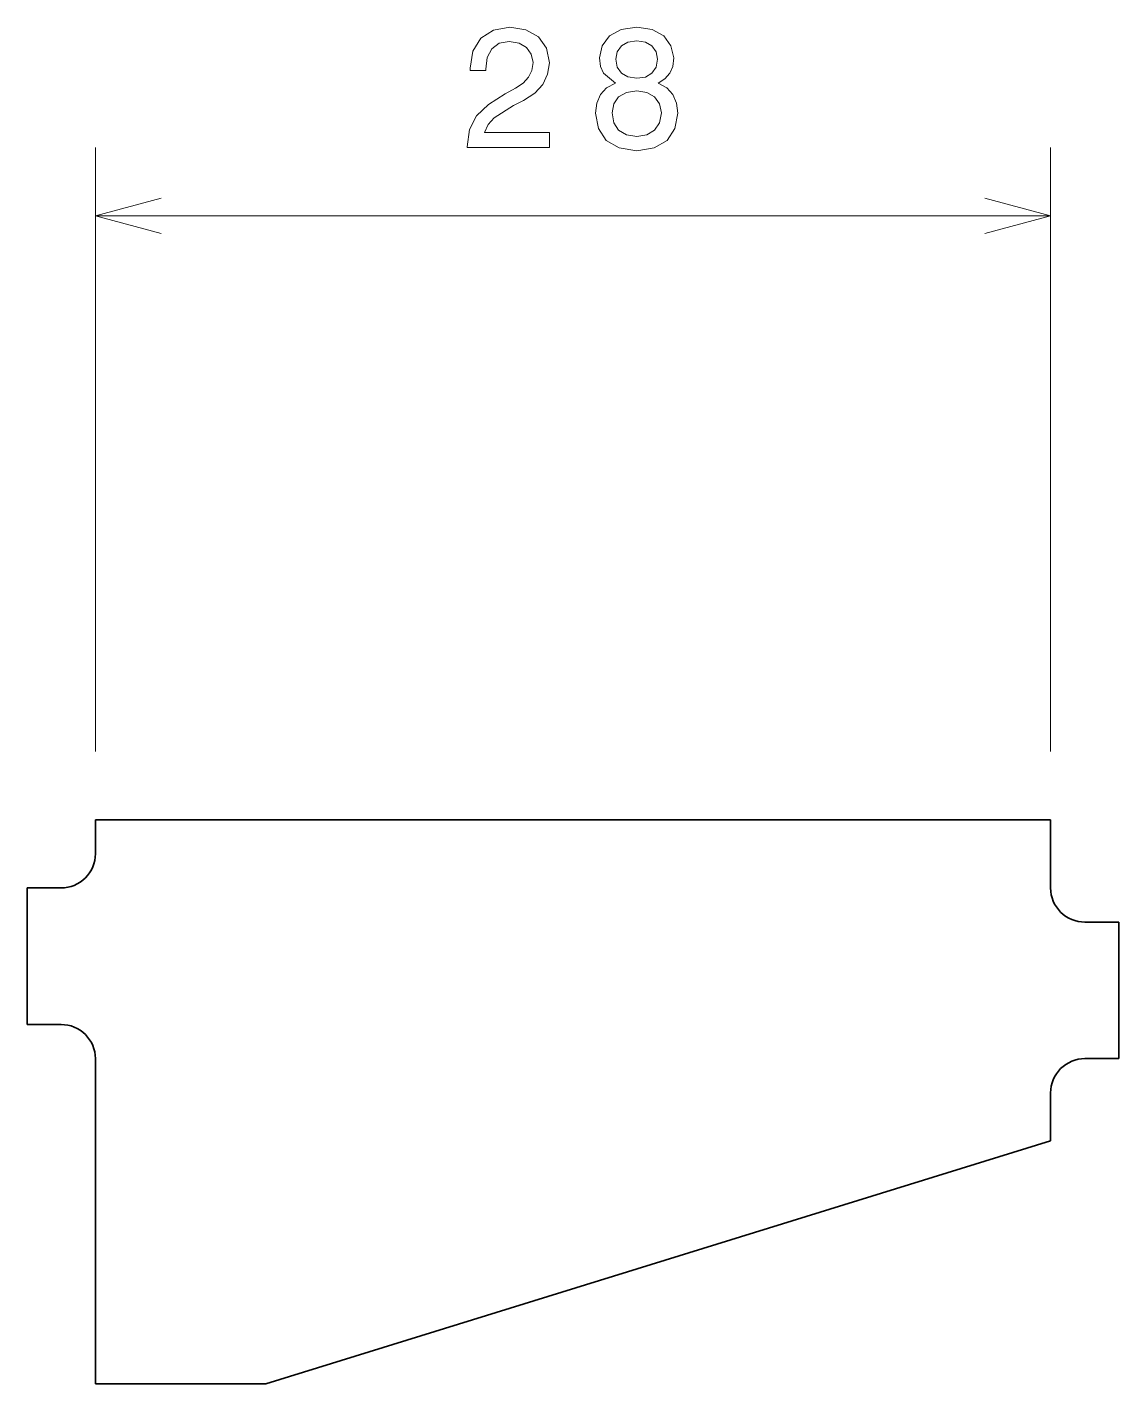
# Model space of a CAD drawing. Extents: x 64.7 to 96.7, y 108.5 to 148.3.
import ezdxf

# ---------------------------------------------------------------- set-up
doc = ezdxf.new("R2010")
doc.units = 0

msp = doc.modelspace()

# ---------------------------------------------------------------- linework, layer by layer
at = {"color": 7, "lineweight": 13, "ltscale": 0.442346}
for p, q in [((66.699615, 127.073029), (66.699615, 144.766876)), ((94.699615, 127.073029), (94.699615, 144.766876))]:
    msp.add_line(p, q, dxfattribs=at)
at = {"color": 7, "lineweight": 13}
msp.add_line((66.699615, 142.766876), (94.699615, 142.766876), dxfattribs=at)
at = {"color": 7, "lineweight": 35}
for p, q in [((66.699615, 125.073029), (94.699615, 125.073029)), ((94.699615, 115.662575), (71.699615, 108.545601))]:
    msp.add_line(p, q, dxfattribs=at)
at = {"color": 7, "lineweight": 35, "ltscale": 0.025}
for p, q in [((66.699615, 124.073029), (66.699615, 125.073029)), ((64.699615, 123.073029), (65.699615, 123.073029)), ((95.699615, 122.073029), (96.699615, 122.073029)), ((65.699615, 119.073029), (64.699615, 119.073029)), ((96.699615, 118.073029), (95.699615, 118.073029))]:
    msp.add_line(p, q, dxfattribs=at)
at = {"color": 7, "lineweight": 35, "ltscale": 0.05}
msp.add_line((94.699615, 125.073029), (94.699615, 123.073029), dxfattribs=at)
at = {"color": 7, "lineweight": 35, "ltscale": 0.1}
for p, q in [((64.699615, 123.073029), (64.699615, 119.073029)), ((96.699615, 118.073029), (96.699615, 122.073029))]:
    msp.add_line(p, q, dxfattribs=at)
at = {"color": 7, "lineweight": 35, "ltscale": 0.238186}
msp.add_line((66.699615, 108.545601), (66.699615, 118.073029), dxfattribs=at)
at = {"color": 7, "lineweight": 35, "ltscale": 0.035261}
msp.add_line((94.699615, 117.073029), (94.699615, 115.662575), dxfattribs=at)
at = {"color": 7, "lineweight": 35, "ltscale": 0.125}
msp.add_line((71.699615, 108.545601), (66.699615, 108.545601), dxfattribs=at)
at = {"color": 7, "lineweight": 13}
for points in [[(77.601059, 144.766876), (80.006676, 144.766876), (80.006676, 145.200592), (78.105377, 145.200592), (78.211288, 145.437622), (78.392845, 145.634308), (78.952644, 145.992371), (79.250191, 146.143677), (79.583046, 146.360535), (79.820076, 146.612701), (79.956245, 146.910248), (80.006676, 147.248138), (79.920944, 147.671768), (79.683914, 148.004623), (79.320801, 148.216446), (78.851776, 148.292084), (78.36763, 148.20636), (77.999474, 147.96933), (77.762436, 147.59108), (77.681747, 147.091797), (77.681747, 147.021194), (78.140686, 147.021194), (78.140686, 147.061539), (78.186073, 147.40448), (78.322235, 147.656647), (78.539093, 147.818024), (78.826561, 147.873505), (79.119064, 147.823074), (79.33593, 147.696991), (79.477142, 147.500305), (79.527573, 147.253189), (79.492264, 147.021194), (79.396446, 146.824509), (79.235062, 146.653046), (79.013161, 146.50174), (78.715607, 146.340363), (78.221375, 146.027679), (77.87339, 145.694824), (77.666618, 145.291367), (77.601059, 144.781998)], [(81.942268, 146.653046), (81.685059, 146.511826), (81.508545, 146.31514), (81.397598, 146.068024), (81.362297, 145.770477), (81.442986, 145.321625), (81.674973, 144.973648), (82.053223, 144.75174), (82.567627, 144.666016), (83.076996, 144.75174), (83.455231, 144.973648), (83.687225, 145.321625), (83.772957, 145.770477), (83.732613, 146.068024), (83.626709, 146.31514), (83.445145, 146.511826), (83.192986, 146.653046), (83.394714, 146.774078), (83.535927, 146.940506), (83.621658, 147.142227), (83.651924, 147.389343), (83.571228, 147.747421), (83.359413, 148.034882), (83.016472, 148.221481), (82.567627, 148.292084), (82.113739, 148.221481), (81.770798, 148.034882), (81.55394, 147.747421), (81.478287, 147.389343), (81.50351, 147.142227), (81.589241, 146.940506)], [(81.957397, 147.348999), (81.997742, 147.570908), (82.118782, 147.742371), (82.310425, 147.848282), (82.567627, 147.888626), (82.819786, 147.848282), (83.011429, 147.742371), (83.132469, 147.570908), (83.177856, 147.348999), (83.132469, 147.122055), (83.011429, 146.945541), (82.819786, 146.829559), (82.567627, 146.79425), (82.310425, 146.834595), (82.118782, 146.945541), (81.997742, 147.122055)], [(81.846443, 145.780563), (81.89183, 146.047852), (82.038086, 146.249588), (82.26503, 146.380707), (82.567627, 146.426086), (82.865173, 146.380707), (83.092125, 146.249588), (83.238373, 146.047852), (83.288811, 145.780563), (83.238373, 145.493103), (83.092125, 145.276245), (82.865173, 145.135025), (82.567627, 145.089645), (82.26503, 145.135025), (82.038086, 145.276245), (81.89183, 145.493103)]]:
    msp.add_lwpolyline(points, close=True, dxfattribs=at)
for points in [[(68.63147, 143.284515), (66.699615, 142.766876), (68.63147, 142.249237)], [(92.767761, 142.249237), (94.699615, 142.766876), (92.767761, 143.284515)]]:
    msp.add_lwpolyline(points, dxfattribs=at)
at = {"color": 7, "lineweight": 35}
for centre, start, end in [((65.699615, 124.073029), 269.999997, 360), ((95.699615, 123.073029), 179.999995, 269.999997), ((65.699615, 118.073029), 0, 90.000003), ((95.699615, 117.073029), 90.000003, 180.000005)]:
    msp.add_arc(centre, 1, start, end, dxfattribs=at)

doc.saveas('drawing.dxf')
